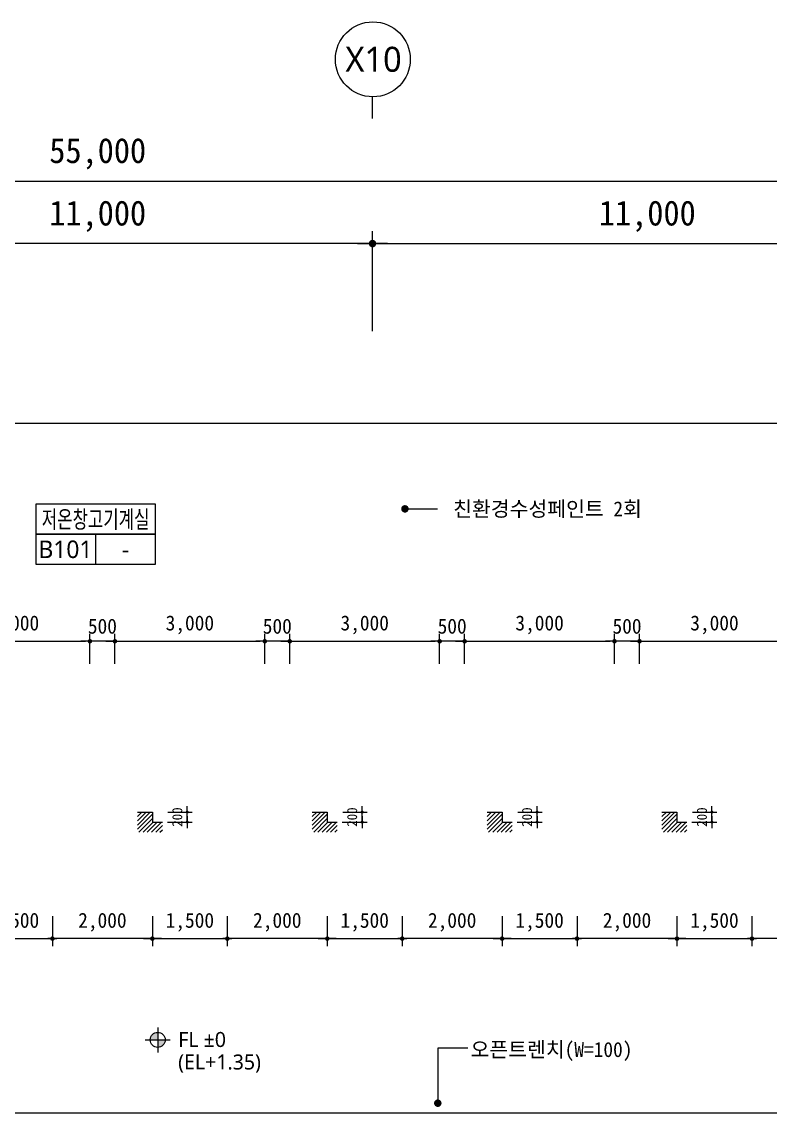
# Model space of a CAD drawing. Header units: inches. Extents: x 3675 to 732988, y -33059 to 70575.
# Drawn here: x 256344 to 271322, y 13463 to 35300 of the extents above; entities that cross this region are included whole.
import ezdxf
from ezdxf.enums import TextEntityAlignment as Align

# ---------------------------------------------------------------- set-up
doc = ezdxf.new("R2010")
doc.units = ezdxf.units.IN
doc.header["$MEASUREMENT"] = 0
doc.linetypes.add('CEN', pattern=[62, 60, -1, 0, -1])
doc.layers.get('0').update_dxf_attribs({"linetype": 'CONTINUOUS'})
for name, color, linetype, lineweight in [('A-AXIS-BUBL', 7, 'CONTINUOUS', 25), ('A-AXIS-LINE', 1, 'CEN', 15), ('A-DIMS', 7, 'CONTINUOUS', 25), ('A-MKXS-LEAD', 7, 'CONTINUOUS', 25), ('A-MKXS-TEXT1', 3, 'CONTINUOUS', 25), ('A-MKXX-NAME', 3, 'CONTINUOUS', 25), ('A-MKXX-SYMB', 7, 'CONTINUOUS', 25), ('A-XXXX-HATC', 8, 'CONTINUOUS', 18), ('A-XXXX-SYMB', 7, 'CONTINUOUS', 25), ('A-XXXX-TXT2', 3, 'CONTINUOUS', 25)]:
    doc.layers.add(name, color=color, linetype=linetype, lineweight=lineweight)
doc.styles.add('HY울릉도L', font='H2GTRE.TTF')
doc.styles.add('돋움체', font='')
doc.styles.add('맑은고딕', font='malgun.ttf')
doc.styles.get('돋움체').set_extended_font_data('DotumChe')
doc.dimstyles.new('CDIM', dxfattribs={"dimtxt": 2, "dimasz": 0.6, "dimexe": 1, "dimexo": 1, "dimgap": 1, "dimtad": 1, "dimdec": 0, "dimrnd": 0.5, "dimzin": 0, "dimdsep": 32, "dimlunit": 6, "dimtxsty": 'HY울릉도L', "dimblk1": '_CIDOT', "dimblk2": '_CIDOT', "dimsah": 1, "dimcen": 4.5, "dimclrd": 2, "dimclre": 2, "dimclrt": 7, "dimadec": 0, "dimazin": 0, "dimtfac": 1, "dimtdec": 0, "dimtix": 1, "dimtmove": 2, "dimatfit": 1, "dimldrblk": '_CIDOT', "dimfxl": 1, "dimtolj": 1, "dimtzin": 0, "dimlwd": -1, "dimarcsym": 0})

# ---------------------------------------------------------------- blocks, each defined once
blk = doc.blocks.new('_CIDOT')
at = {"color": 0, "linetype": 'ByBlock'}
blk.add_line((2, 0), (-1, 0), dxfattribs=at)
at = {"color": 0, "linetype": 'ByBlock', "const_width": 0.5}
blk.add_lwpolyline([(-0.25, 0, 1), (0.25, 0, 1)], format="xyb", close=True, dxfattribs=at)
blk = doc.blocks.new('*D317')
at = {"layer": 'A-DIMS', "lineweight": -2, "transparency": 16777216}
for p, q in [((230363, 29113), (230363, 32363)), ((285363, 29113), (285363, 32363))]:
    blk.add_line(p, q, dxfattribs=at)
at = {"layer": 'A-DIMS', "transparency": 16777216}
blk.add_line((230513, 32113), (285213, 32113), dxfattribs=at)
at = {"layer": 'A-DIMS', "transparency": 16777216, "xscale": 150, "yscale": 150, "zscale": 150, "rotation": 180}
blk.add_blockref('_CIDOT', (230363, 32113), dxfattribs=at)
at = {"layer": 'A-DIMS', "transparency": 16777216, "xscale": 150, "yscale": 150, "zscale": 150}
blk.add_blockref('_CIDOT', (285363, 32113), dxfattribs=at)
at = {"layer": 'A-DIMS', "color": 3, "transparency": 16777216, "insert": (257863, 32660), "char_height": 500, "attachment_point": 5, "style": '돋움체'}
blk.add_mtext('\\A1;55,000', dxfattribs=at)
blk = doc.blocks.new('*D314')
at = {"layer": 'A-DIMS', "lineweight": -2, "transparency": 16777216}
for p, q in [((263363, 29113), (263363, 31113)), ((274363, 29113), (274363, 31113))]:
    blk.add_line(p, q, dxfattribs=at)
at = {"layer": 'A-DIMS', "transparency": 16777216}
blk.add_line((263513, 30863), (274213, 30863), dxfattribs=at)
at = {"layer": 'A-DIMS', "transparency": 16777216, "xscale": 150, "yscale": 150, "zscale": 150, "rotation": 180}
blk.add_blockref('_CIDOT', (263363, 30863), dxfattribs=at)
at = {"layer": 'A-DIMS', "transparency": 16777216, "xscale": 150, "yscale": 150, "zscale": 150}
blk.add_blockref('_CIDOT', (274363, 30863), dxfattribs=at)
at = {"layer": 'A-DIMS', "color": 3, "transparency": 16777216, "insert": (268863, 31410), "char_height": 500, "attachment_point": 5, "style": '돋움체'}
blk.add_mtext('\\A1;11,000', dxfattribs=at)
blk = doc.blocks.new('*D315')
at = {"layer": 'A-DIMS', "lineweight": -2, "transparency": 16777216}
for p, q in [((252363, 29113), (252363, 31113)), ((263363, 29113), (263363, 31113))]:
    blk.add_line(p, q, dxfattribs=at)
at = {"layer": 'A-DIMS', "transparency": 16777216}
blk.add_line((263213, 30863), (252513, 30863), dxfattribs=at)
at = {"layer": 'A-DIMS', "transparency": 16777216, "xscale": 150, "yscale": 150, "zscale": 150, "rotation": 180}
blk.add_blockref('_CIDOT', (252363, 30863), dxfattribs=at)
at = {"layer": 'A-DIMS', "transparency": 16777216, "xscale": 150, "yscale": 150, "zscale": 150}
blk.add_blockref('_CIDOT', (263363, 30863), dxfattribs=at)
at = {"layer": 'A-DIMS', "color": 3, "transparency": 16777216, "insert": (257863, 31410), "char_height": 500, "attachment_point": 5, "style": '돋움체'}
blk.add_mtext('\\A1;11,000', dxfattribs=at)
blk = doc.blocks.new('*D682')
at = {"layer": 'A-DIMS', "lineweight": -2, "transparency": 16777216}
for p, q in [((254707, 22455), (254707, 23055)), ((257707, 22455), (257707, 23055))]:
    blk.add_line(p, q, dxfattribs=at)
at = {"layer": 'A-DIMS', "transparency": 16777216}
blk.add_line((254797, 22905), (257617, 22905), dxfattribs=at)
at = {"layer": 'A-DIMS', "transparency": 16777216, "xscale": 90, "yscale": 90, "zscale": 90, "rotation": 180}
blk.add_blockref('_CIDOT', (254707, 22905), dxfattribs=at)
at = {"layer": 'A-DIMS', "transparency": 16777216, "xscale": 90, "yscale": 90, "zscale": 90}
blk.add_blockref('_CIDOT', (257707, 22905), dxfattribs=at)
at = {"layer": 'A-DIMS', "color": 3, "transparency": 16777216, "insert": (256207, 23233), "char_height": 300, "attachment_point": 5, "style": '돋움체'}
blk.add_mtext('\\A1;3,000', dxfattribs=at)
blk = doc.blocks.new('*D683')
at = {"layer": 'A-DIMS', "lineweight": -2, "transparency": 16777216}
for p, q in [((257707, 22455), (257707, 23055)), ((258207, 22455), (258207, 23055))]:
    blk.add_line(p, q, dxfattribs=at)
at = {"layer": 'A-DIMS', "transparency": 16777216}
for p, q in [((257617, 22905), (257527, 22905)), ((258207, 22905), (257707, 22905)), ((258297, 22905), (258387, 22905))]:
    blk.add_line(p, q, dxfattribs=at)
at = {"layer": 'A-DIMS', "transparency": 16777216, "xscale": 90, "yscale": 90, "zscale": 90}
blk.add_blockref('_CIDOT', (257707, 22905), dxfattribs=at)
at = {"layer": 'A-DIMS', "transparency": 16777216, "xscale": 90, "yscale": 90, "zscale": 90, "rotation": 180}
blk.add_blockref('_CIDOT', (258207, 22905), dxfattribs=at)
at = {"layer": 'A-DIMS', "color": 3, "transparency": 16777216, "insert": (257957, 23205), "char_height": 300, "attachment_point": 5, "style": '돋움체'}
blk.add_mtext('\\A1;500', dxfattribs=at)
blk = doc.blocks.new('*D684')
at = {"layer": 'A-DIMS', "lineweight": -2, "transparency": 16777216}
for p, q in [((258207, 22455), (258207, 23055)), ((261207, 22455), (261207, 23055))]:
    blk.add_line(p, q, dxfattribs=at)
at = {"layer": 'A-DIMS', "transparency": 16777216}
blk.add_line((258297, 22905), (261117, 22905), dxfattribs=at)
at = {"layer": 'A-DIMS', "transparency": 16777216, "xscale": 90, "yscale": 90, "zscale": 90, "rotation": 180}
blk.add_blockref('_CIDOT', (258207, 22905), dxfattribs=at)
at = {"layer": 'A-DIMS', "transparency": 16777216, "xscale": 90, "yscale": 90, "zscale": 90}
blk.add_blockref('_CIDOT', (261207, 22905), dxfattribs=at)
at = {"layer": 'A-DIMS', "color": 3, "transparency": 16777216, "insert": (259707, 23233), "char_height": 300, "attachment_point": 5, "style": '돋움체'}
blk.add_mtext('\\A1;3,000', dxfattribs=at)
blk = doc.blocks.new('*D685')
at = {"layer": 'A-DIMS', "lineweight": -2, "transparency": 16777216}
for p, q in [((261207, 22455), (261207, 23055)), ((261707, 22455), (261707, 23055))]:
    blk.add_line(p, q, dxfattribs=at)
at = {"layer": 'A-DIMS', "transparency": 16777216}
for p, q in [((261117, 22905), (261027, 22905)), ((261707, 22905), (261207, 22905)), ((261797, 22905), (261887, 22905))]:
    blk.add_line(p, q, dxfattribs=at)
at = {"layer": 'A-DIMS', "transparency": 16777216, "xscale": 90, "yscale": 90, "zscale": 90}
blk.add_blockref('_CIDOT', (261207, 22905), dxfattribs=at)
at = {"layer": 'A-DIMS', "transparency": 16777216, "xscale": 90, "yscale": 90, "zscale": 90, "rotation": 180}
blk.add_blockref('_CIDOT', (261707, 22905), dxfattribs=at)
at = {"layer": 'A-DIMS', "color": 3, "transparency": 16777216, "insert": (261457, 23205), "char_height": 300, "attachment_point": 5, "style": '돋움체'}
blk.add_mtext('\\A1;500', dxfattribs=at)
blk = doc.blocks.new('*D678')
at = {"layer": 'A-DIMS', "lineweight": -2, "transparency": 16777216}
for p, q in [((261707, 22455), (261707, 23055)), ((264707, 22455), (264707, 23055))]:
    blk.add_line(p, q, dxfattribs=at)
at = {"layer": 'A-DIMS', "transparency": 16777216}
blk.add_line((261797, 22905), (264617, 22905), dxfattribs=at)
at = {"layer": 'A-DIMS', "transparency": 16777216, "xscale": 90, "yscale": 90, "zscale": 90, "rotation": 180}
blk.add_blockref('_CIDOT', (261707, 22905), dxfattribs=at)
at = {"layer": 'A-DIMS', "transparency": 16777216, "xscale": 90, "yscale": 90, "zscale": 90}
blk.add_blockref('_CIDOT', (264707, 22905), dxfattribs=at)
at = {"layer": 'A-DIMS', "color": 3, "transparency": 16777216, "insert": (263207, 23233), "char_height": 300, "attachment_point": 5, "style": '돋움체'}
blk.add_mtext('\\A1;3,000', dxfattribs=at)
blk = doc.blocks.new('*D679')
at = {"layer": 'A-DIMS', "lineweight": -2, "transparency": 16777216}
for p, q in [((264707, 22455), (264707, 23055)), ((265207, 22455), (265207, 23055))]:
    blk.add_line(p, q, dxfattribs=at)
at = {"layer": 'A-DIMS', "transparency": 16777216}
for p, q in [((264617, 22905), (264527, 22905)), ((265207, 22905), (264707, 22905)), ((265297, 22905), (265387, 22905))]:
    blk.add_line(p, q, dxfattribs=at)
at = {"layer": 'A-DIMS', "transparency": 16777216, "xscale": 90, "yscale": 90, "zscale": 90}
blk.add_blockref('_CIDOT', (264707, 22905), dxfattribs=at)
at = {"layer": 'A-DIMS', "transparency": 16777216, "xscale": 90, "yscale": 90, "zscale": 90, "rotation": 180}
blk.add_blockref('_CIDOT', (265207, 22905), dxfattribs=at)
at = {"layer": 'A-DIMS', "color": 3, "transparency": 16777216, "insert": (264957, 23205), "char_height": 300, "attachment_point": 5, "style": '돋움체'}
blk.add_mtext('\\A1;500', dxfattribs=at)
blk = doc.blocks.new('*D680')
at = {"layer": 'A-DIMS', "lineweight": -2, "transparency": 16777216}
for p, q in [((265207, 22455), (265207, 23055)), ((268207, 22455), (268207, 23055))]:
    blk.add_line(p, q, dxfattribs=at)
at = {"layer": 'A-DIMS', "transparency": 16777216}
blk.add_line((265297, 22905), (268117, 22905), dxfattribs=at)
at = {"layer": 'A-DIMS', "transparency": 16777216, "xscale": 90, "yscale": 90, "zscale": 90, "rotation": 180}
blk.add_blockref('_CIDOT', (265207, 22905), dxfattribs=at)
at = {"layer": 'A-DIMS', "transparency": 16777216, "xscale": 90, "yscale": 90, "zscale": 90}
blk.add_blockref('_CIDOT', (268207, 22905), dxfattribs=at)
at = {"layer": 'A-DIMS', "color": 3, "transparency": 16777216, "insert": (266707, 23233), "char_height": 300, "attachment_point": 5, "style": '돋움체'}
blk.add_mtext('\\A1;3,000', dxfattribs=at)
blk = doc.blocks.new('*D681')
at = {"layer": 'A-DIMS', "lineweight": -2, "transparency": 16777216}
for p, q in [((268207, 22455), (268207, 23055)), ((268707, 22455), (268707, 23055))]:
    blk.add_line(p, q, dxfattribs=at)
at = {"layer": 'A-DIMS', "transparency": 16777216}
for p, q in [((268117, 22905), (268027, 22905)), ((268707, 22905), (268207, 22905)), ((268797, 22905), (268887, 22905))]:
    blk.add_line(p, q, dxfattribs=at)
at = {"layer": 'A-DIMS', "transparency": 16777216, "xscale": 90, "yscale": 90, "zscale": 90}
blk.add_blockref('_CIDOT', (268207, 22905), dxfattribs=at)
at = {"layer": 'A-DIMS', "transparency": 16777216, "xscale": 90, "yscale": 90, "zscale": 90, "rotation": 180}
blk.add_blockref('_CIDOT', (268707, 22905), dxfattribs=at)
at = {"layer": 'A-DIMS', "color": 3, "transparency": 16777216, "insert": (268457, 23205), "char_height": 300, "attachment_point": 5, "style": '돋움체'}
blk.add_mtext('\\A1;500', dxfattribs=at)
blk = doc.blocks.new('*D686')
at = {"layer": 'A-DIMS', "lineweight": -2, "transparency": 16777216}
for p, q in [((268707, 22455), (268707, 23055)), ((271707, 22455), (271707, 23055))]:
    blk.add_line(p, q, dxfattribs=at)
at = {"layer": 'A-DIMS', "transparency": 16777216}
blk.add_line((268797, 22905), (271617, 22905), dxfattribs=at)
at = {"layer": 'A-DIMS', "transparency": 16777216, "xscale": 90, "yscale": 90, "zscale": 90, "rotation": 180}
blk.add_blockref('_CIDOT', (268707, 22905), dxfattribs=at)
at = {"layer": 'A-DIMS', "transparency": 16777216, "xscale": 90, "yscale": 90, "zscale": 90}
blk.add_blockref('_CIDOT', (271707, 22905), dxfattribs=at)
at = {"layer": 'A-DIMS', "color": 3, "transparency": 16777216, "insert": (270207, 23233), "char_height": 300, "attachment_point": 5, "style": '돋움체'}
blk.add_mtext('\\A1;3,000', dxfattribs=at)
blk = doc.blocks.new('*D700')
at = {"layer": 'A-DIMS', "lineweight": -2, "transparency": 16777216}
for p, q in [((255457, 17405), (255457, 16805)), ((256957, 17405), (256957, 16805))]:
    blk.add_line(p, q, dxfattribs=at)
at = {"layer": 'A-DIMS', "transparency": 16777216}
blk.add_line((255547, 16955), (256867, 16955), dxfattribs=at)
at = {"layer": 'A-DIMS', "transparency": 16777216, "xscale": 90, "yscale": 90, "zscale": 90, "rotation": 180}
blk.add_blockref('_CIDOT', (255457, 16955), dxfattribs=at)
at = {"layer": 'A-DIMS', "transparency": 16777216, "xscale": 90, "yscale": 90, "zscale": 90}
blk.add_blockref('_CIDOT', (256957, 16955), dxfattribs=at)
at = {"layer": 'A-DIMS', "color": 3, "transparency": 16777216, "insert": (256207, 17283), "char_height": 300, "attachment_point": 5, "style": '돋움체'}
blk.add_mtext('\\A1;1,500', dxfattribs=at)
blk = doc.blocks.new('*D702')
at = {"layer": 'A-DIMS', "lineweight": -2, "transparency": 16777216}
for p, q in [((258957, 17405), (258957, 16805)), ((260457, 17405), (260457, 16805))]:
    blk.add_line(p, q, dxfattribs=at)
at = {"layer": 'A-DIMS', "transparency": 16777216}
blk.add_line((259047, 16955), (260367, 16955), dxfattribs=at)
at = {"layer": 'A-DIMS', "transparency": 16777216, "xscale": 90, "yscale": 90, "zscale": 90, "rotation": 180}
blk.add_blockref('_CIDOT', (258957, 16955), dxfattribs=at)
at = {"layer": 'A-DIMS', "transparency": 16777216, "xscale": 90, "yscale": 90, "zscale": 90}
blk.add_blockref('_CIDOT', (260457, 16955), dxfattribs=at)
at = {"layer": 'A-DIMS', "color": 3, "transparency": 16777216, "insert": (259707, 17283), "char_height": 300, "attachment_point": 5, "style": '돋움체'}
blk.add_mtext('\\A1;1,500', dxfattribs=at)
blk = doc.blocks.new('*D703')
at = {"layer": 'A-DIMS', "lineweight": -2, "transparency": 16777216}
for p, q in [((256957, 17405), (256957, 16805)), ((258957, 17405), (258957, 16805))]:
    blk.add_line(p, q, dxfattribs=at)
at = {"layer": 'A-DIMS', "transparency": 16777216}
blk.add_line((258867, 16955), (257047, 16955), dxfattribs=at)
at = {"layer": 'A-DIMS', "transparency": 16777216, "xscale": 90, "yscale": 90, "zscale": 90, "rotation": 180}
blk.add_blockref('_CIDOT', (256957, 16955), dxfattribs=at)
at = {"layer": 'A-DIMS', "transparency": 16777216, "xscale": 90, "yscale": 90, "zscale": 90}
blk.add_blockref('_CIDOT', (258957, 16955), dxfattribs=at)
at = {"layer": 'A-DIMS', "color": 3, "transparency": 16777216, "insert": (257957, 17283), "char_height": 300, "attachment_point": 5, "style": '돋움체'}
blk.add_mtext('\\A1;2,000', dxfattribs=at)
blk = doc.blocks.new('*D704')
at = {"layer": 'A-DIMS', "lineweight": -2, "transparency": 16777216}
for p, q in [((262457, 17405), (262457, 16805)), ((263957, 17405), (263957, 16805))]:
    blk.add_line(p, q, dxfattribs=at)
at = {"layer": 'A-DIMS', "transparency": 16777216}
blk.add_line((262547, 16955), (263867, 16955), dxfattribs=at)
at = {"layer": 'A-DIMS', "transparency": 16777216, "xscale": 90, "yscale": 90, "zscale": 90, "rotation": 180}
blk.add_blockref('_CIDOT', (262457, 16955), dxfattribs=at)
at = {"layer": 'A-DIMS', "transparency": 16777216, "xscale": 90, "yscale": 90, "zscale": 90}
blk.add_blockref('_CIDOT', (263957, 16955), dxfattribs=at)
at = {"layer": 'A-DIMS', "color": 3, "transparency": 16777216, "insert": (263207, 17283), "char_height": 300, "attachment_point": 5, "style": '돋움체'}
blk.add_mtext('\\A1;1,500', dxfattribs=at)
blk = doc.blocks.new('*D705')
at = {"layer": 'A-DIMS', "lineweight": -2, "transparency": 16777216}
for p, q in [((260457, 17405), (260457, 16805)), ((262457, 17405), (262457, 16805))]:
    blk.add_line(p, q, dxfattribs=at)
at = {"layer": 'A-DIMS', "transparency": 16777216}
blk.add_line((262367, 16955), (260547, 16955), dxfattribs=at)
at = {"layer": 'A-DIMS', "transparency": 16777216, "xscale": 90, "yscale": 90, "zscale": 90, "rotation": 180}
blk.add_blockref('_CIDOT', (260457, 16955), dxfattribs=at)
at = {"layer": 'A-DIMS', "transparency": 16777216, "xscale": 90, "yscale": 90, "zscale": 90}
blk.add_blockref('_CIDOT', (262457, 16955), dxfattribs=at)
at = {"layer": 'A-DIMS', "color": 3, "transparency": 16777216, "insert": (261457, 17283), "char_height": 300, "attachment_point": 5, "style": '돋움체'}
blk.add_mtext('\\A1;2,000', dxfattribs=at)
blk = doc.blocks.new('*D706')
at = {"layer": 'A-DIMS', "lineweight": -2, "transparency": 16777216}
for p, q in [((265957, 17405), (265957, 16805)), ((267457, 17405), (267457, 16805))]:
    blk.add_line(p, q, dxfattribs=at)
at = {"layer": 'A-DIMS', "transparency": 16777216}
blk.add_line((266047, 16955), (267367, 16955), dxfattribs=at)
at = {"layer": 'A-DIMS', "transparency": 16777216, "xscale": 90, "yscale": 90, "zscale": 90, "rotation": 180}
blk.add_blockref('_CIDOT', (265957, 16955), dxfattribs=at)
at = {"layer": 'A-DIMS', "transparency": 16777216, "xscale": 90, "yscale": 90, "zscale": 90}
blk.add_blockref('_CIDOT', (267457, 16955), dxfattribs=at)
at = {"layer": 'A-DIMS', "color": 3, "transparency": 16777216, "insert": (266707, 17283), "char_height": 300, "attachment_point": 5, "style": '돋움체'}
blk.add_mtext('\\A1;1,500', dxfattribs=at)
blk = doc.blocks.new('*D707')
at = {"layer": 'A-DIMS', "lineweight": -2, "transparency": 16777216}
for p, q in [((263957, 17405), (263957, 16805)), ((265957, 17405), (265957, 16805))]:
    blk.add_line(p, q, dxfattribs=at)
at = {"layer": 'A-DIMS', "transparency": 16777216}
blk.add_line((265867, 16955), (264047, 16955), dxfattribs=at)
at = {"layer": 'A-DIMS', "transparency": 16777216, "xscale": 90, "yscale": 90, "zscale": 90, "rotation": 180}
blk.add_blockref('_CIDOT', (263957, 16955), dxfattribs=at)
at = {"layer": 'A-DIMS', "transparency": 16777216, "xscale": 90, "yscale": 90, "zscale": 90}
blk.add_blockref('_CIDOT', (265957, 16955), dxfattribs=at)
at = {"layer": 'A-DIMS', "color": 3, "transparency": 16777216, "insert": (264957, 17283), "char_height": 300, "attachment_point": 5, "style": '돋움체'}
blk.add_mtext('\\A1;2,000', dxfattribs=at)
blk = doc.blocks.new('*D708')
at = {"layer": 'A-DIMS', "lineweight": -2, "transparency": 16777216}
for p, q in [((269457, 17405), (269457, 16805)), ((270957, 17405), (270957, 16805))]:
    blk.add_line(p, q, dxfattribs=at)
at = {"layer": 'A-DIMS', "transparency": 16777216}
blk.add_line((269547, 16955), (270867, 16955), dxfattribs=at)
at = {"layer": 'A-DIMS', "transparency": 16777216, "xscale": 90, "yscale": 90, "zscale": 90, "rotation": 180}
blk.add_blockref('_CIDOT', (269457, 16955), dxfattribs=at)
at = {"layer": 'A-DIMS', "transparency": 16777216, "xscale": 90, "yscale": 90, "zscale": 90}
blk.add_blockref('_CIDOT', (270957, 16955), dxfattribs=at)
at = {"layer": 'A-DIMS', "color": 3, "transparency": 16777216, "insert": (270207, 17283), "char_height": 300, "attachment_point": 5, "style": '돋움체'}
blk.add_mtext('\\A1;1,500', dxfattribs=at)
blk = doc.blocks.new('*D709')
at = {"layer": 'A-DIMS', "lineweight": -2, "transparency": 16777216}
for p, q in [((267457, 17405), (267457, 16805)), ((269457, 17405), (269457, 16805))]:
    blk.add_line(p, q, dxfattribs=at)
at = {"layer": 'A-DIMS', "transparency": 16777216}
blk.add_line((269367, 16955), (267547, 16955), dxfattribs=at)
at = {"layer": 'A-DIMS', "transparency": 16777216, "xscale": 90, "yscale": 90, "zscale": 90, "rotation": 180}
blk.add_blockref('_CIDOT', (267457, 16955), dxfattribs=at)
at = {"layer": 'A-DIMS', "transparency": 16777216, "xscale": 90, "yscale": 90, "zscale": 90}
blk.add_blockref('_CIDOT', (269457, 16955), dxfattribs=at)
at = {"layer": 'A-DIMS', "color": 3, "transparency": 16777216, "insert": (268457, 17283), "char_height": 300, "attachment_point": 5, "style": '돋움체'}
blk.add_mtext('\\A1;2,000', dxfattribs=at)
blk = doc.blocks.new('*D711')
at = {"layer": 'A-DIMS', "lineweight": -2, "transparency": 16777216}
for p, q in [((270957, 17405), (270957, 16805)), ((272957, 17405), (272957, 16805))]:
    blk.add_line(p, q, dxfattribs=at)
at = {"layer": 'A-DIMS', "transparency": 16777216}
blk.add_line((272867, 16955), (271047, 16955), dxfattribs=at)
at = {"layer": 'A-DIMS', "transparency": 16777216, "xscale": 90, "yscale": 90, "zscale": 90, "rotation": 180}
blk.add_blockref('_CIDOT', (270957, 16955), dxfattribs=at)
at = {"layer": 'A-DIMS', "transparency": 16777216, "xscale": 90, "yscale": 90, "zscale": 90}
blk.add_blockref('_CIDOT', (272957, 16955), dxfattribs=at)
at = {"layer": 'A-DIMS', "color": 3, "transparency": 16777216, "insert": (271957, 17283), "char_height": 300, "attachment_point": 5, "style": '돋움체'}
blk.add_mtext('\\A1;2,000', dxfattribs=at)
blk = doc.blocks.new('*D719')
at = {"layer": 'A-DIMS', "lineweight": -2, "transparency": 16777216}
for p, q in [((259269, 19487), (259756, 19487)), ((259257, 19287), (259756, 19287))]:
    blk.add_line(p, q, dxfattribs=at)
at = {"layer": 'A-DIMS', "transparency": 16777216}
for p, q in [((259656, 19547), (259656, 19607)), ((259656, 19287), (259656, 19487)), ((259656, 19227), (259656, 19167))]:
    blk.add_line(p, q, dxfattribs=at)
at = {"layer": 'A-DIMS', "transparency": 16777216, "xscale": 60, "yscale": 60, "zscale": 60}
for p, rotation in [((259656, 19487), 270), ((259656, 19287), 90)]:
    blk.add_blockref('_CIDOT', p, dxfattribs=dict(at, rotation=rotation))
at = {"layer": 'A-DIMS', "color": 3, "transparency": 16777216, "insert": (259456, 19387), "char_height": 200, "attachment_point": 5, "rotation": 90, "style": '돋움체'}
blk.add_mtext('\\A1;200', dxfattribs=at)
blk = doc.blocks.new('*D720')
at = {"layer": 'A-DIMS', "lineweight": -2, "transparency": 16777216}
for p, q in [((262769, 19487), (263256, 19487)), ((262757, 19287), (263256, 19287))]:
    blk.add_line(p, q, dxfattribs=at)
at = {"layer": 'A-DIMS', "transparency": 16777216}
for p, q in [((263156, 19547), (263156, 19607)), ((263156, 19287), (263156, 19487)), ((263156, 19227), (263156, 19167))]:
    blk.add_line(p, q, dxfattribs=at)
at = {"layer": 'A-DIMS', "transparency": 16777216, "xscale": 60, "yscale": 60, "zscale": 60}
for p, rotation in [((263156, 19487), 270), ((263156, 19287), 90)]:
    blk.add_blockref('_CIDOT', p, dxfattribs=dict(at, rotation=rotation))
at = {"layer": 'A-DIMS', "color": 3, "transparency": 16777216, "insert": (262956, 19387), "char_height": 200, "attachment_point": 5, "rotation": 90, "style": '돋움체'}
blk.add_mtext('\\A1;200', dxfattribs=at)
blk = doc.blocks.new('*D721')
at = {"layer": 'A-DIMS', "lineweight": -2, "transparency": 16777216}
for p, q in [((266269, 19487), (266756, 19487)), ((266257, 19287), (266756, 19287))]:
    blk.add_line(p, q, dxfattribs=at)
at = {"layer": 'A-DIMS', "transparency": 16777216}
for p, q in [((266656, 19547), (266656, 19607)), ((266656, 19287), (266656, 19487)), ((266656, 19227), (266656, 19167))]:
    blk.add_line(p, q, dxfattribs=at)
at = {"layer": 'A-DIMS', "transparency": 16777216, "xscale": 60, "yscale": 60, "zscale": 60}
for p, rotation in [((266656, 19487), 270), ((266656, 19287), 90)]:
    blk.add_blockref('_CIDOT', p, dxfattribs=dict(at, rotation=rotation))
at = {"layer": 'A-DIMS', "color": 3, "transparency": 16777216, "insert": (266456, 19387), "char_height": 200, "attachment_point": 5, "rotation": 90, "style": '돋움체'}
blk.add_mtext('\\A1;200', dxfattribs=at)
blk = doc.blocks.new('*D722')
at = {"layer": 'A-DIMS', "lineweight": -2, "transparency": 16777216}
for p, q in [((269769, 19487), (270256, 19487)), ((269757, 19287), (270256, 19287))]:
    blk.add_line(p, q, dxfattribs=at)
at = {"layer": 'A-DIMS', "transparency": 16777216}
for p, q in [((270156, 19547), (270156, 19607)), ((270156, 19287), (270156, 19487)), ((270156, 19227), (270156, 19167))]:
    blk.add_line(p, q, dxfattribs=at)
at = {"layer": 'A-DIMS', "transparency": 16777216, "xscale": 60, "yscale": 60, "zscale": 60}
for p, rotation in [((270156, 19487), 270), ((270156, 19287), 90)]:
    blk.add_blockref('_CIDOT', p, dxfattribs=dict(at, rotation=rotation))
at = {"layer": 'A-DIMS', "color": 3, "transparency": 16777216, "insert": (269956, 19387), "char_height": 200, "attachment_point": 5, "rotation": 90, "style": '돋움체'}
blk.add_mtext('\\A1;200', dxfattribs=at)

msp = doc.modelspace()

# ---------------------------------------------------------------- hatches: boundary and pattern name
at = {"layer": 'A-XXXX-HATC'}
h = msp.add_hatch(dxfattribs=at)
h.set_pattern_fill('BRICK', color=256, scale=60.000001, style=0)
h.set_pattern_definition([(45, (146393.28, -61046.19), (-42.426407, 42.426407), [])])
h.paths.add_polyline_path([(258656.7, 19086.7), (258656.7, 19486.7), (258956.7, 19486.7), (258956.7, 19286.7), (259156.7, 19286.7), (259156.7, 19086.7)])
h = msp.add_hatch(dxfattribs=at)
h.set_pattern_fill('BRICK', color=256, scale=60.000001, style=0)
h.set_pattern_definition([(45, (149893.28, -61046.19), (-42.426407, 42.426407), [])])
h.paths.add_polyline_path([(262156.7, 19086.7), (262156.7, 19486.7), (262456.7, 19486.7), (262456.7, 19286.7), (262656.7, 19286.7), (262656.7, 19086.7)])
h = msp.add_hatch(dxfattribs=at)
h.set_pattern_fill('BRICK', color=256, scale=60.000001, style=0)
h.set_pattern_definition([(45, (153393.28, -61046.19), (-42.426407, 42.426407), [])])
h.paths.add_polyline_path([(265656.7, 19086.7), (265656.7, 19486.7), (265956.7, 19486.7), (265956.7, 19286.7), (266156.7, 19286.7), (266156.7, 19086.7)])
h = msp.add_hatch(dxfattribs=at)
h.set_pattern_fill('BRICK', color=256, scale=60.000001, style=0)
h.set_pattern_definition([(45, (156893.28, -61046.19), (-42.426407, 42.426407), [])])
h.paths.add_polyline_path([(269156.7, 19086.7), (269156.7, 19486.7), (269456.7, 19486.7), (269456.7, 19286.7), (269656.7, 19286.7), (269656.7, 19086.7)])
at = {"layer": 'A-XXXX-SYMB'}
h = msp.add_hatch(color=256, dxfattribs=at)
h.paths.add_polyline_path([(259063.5, 15079.8, 0.4142136), (258913.5, 14929.8), (259063.5, 14929.8)])
h.paths.add_polyline_path([(259213.5, 14929.8), (259063.5, 14929.8), (259063.5, 14779.8, 0.4142136)])

# ---------------------------------------------------------------- linework, layer by layer
for p, q in [((264669.8, 14762.5), (264669.8, 13662.5)), ((265269.8, 14762.5), (264669.8, 14762.5))]:
    msp.add_line(p, q)
at = {"layer": 'A-AXIS-BUBL', "ltscale": 0.2}
msp.add_line((263362.5, 33362.5), (263362.5, 33800), dxfattribs=at)
msp.add_circle((263369.9, 34550), 750, dxfattribs=at)
at = {"layer": 'A-AXIS-LINE'}
for p, q in [((285912.5, 27262.5), (228362.5, 27262.5)), ((285912.5, 13462.5), (228362.5, 13462.5))]:
    msp.add_line(p, q, dxfattribs=at)
at = {"layer": 'A-MKXS-LEAD'}
msp.add_line((264012.5, 25554.3), (264666.9, 25554.3), dxfattribs=at)
at = {"layer": 'A-MKXS-LEAD', "const_width": 75}
for points in [[(263975, 25554.3, -1), (264050, 25554.3, -1)], [(264632.3, 13662.5, -1), (264707.3, 13662.5, -1)]]:
    msp.add_lwpolyline(points, format="xyb", close=True, dxfattribs=at)
at = {"layer": 'A-MKXX-SYMB'}
msp.add_line((257821.4, 25045.6), (257821.4, 24445.6), dxfattribs=at)
for points in [[(256621.4, 25045.6), (259021.4, 25045.6), (259021.4, 25645.6), (256621.4, 25645.6)], [(256621.4, 24445.6), (259021.4, 24445.6), (259021.4, 25045.6), (256621.4, 25045.6)]]:
    msp.add_lwpolyline(points, close=True, dxfattribs=at)
at = {"layer": 'A-XXXX-SYMB'}
for p, q in [((259063.5, 15179.8), (259063.5, 14679.8)), ((258813.5, 14929.8), (259313.5, 14929.8))]:
    msp.add_line(p, q, dxfattribs=at)
for points in [[(258656.7, 19486.7), (258806.7, 19486.7), (258956.7, 19486.7), (258956.7, 19286.7), (259156.7, 19286.7)], [(262156.7, 19486.7), (262306.7, 19486.7), (262456.7, 19486.7), (262456.7, 19286.7), (262656.7, 19286.7)], [(265656.7, 19486.7), (265806.7, 19486.7), (265956.7, 19486.7), (265956.7, 19286.7), (266156.7, 19286.7)], [(269156.7, 19486.7), (269306.7, 19486.7), (269456.7, 19486.7), (269456.7, 19286.7), (269656.7, 19286.7)]]:
    msp.add_lwpolyline(points, dxfattribs=at)
msp.add_circle((259063.5, 14929.8), 150, dxfattribs=at)

# ---------------------------------------------------------------- texts
at = {"layer": 'A-MKXS-TEXT1', "style": '돋움체'}
msp.add_text('오픈트렌치(W=100)', height=300, dxfattribs=at).set_placement((265325.6, 14736.3), align=Align.MIDDLE_LEFT)
at = {"layer": 'A-MKXX-NAME', "style": '맑은고딕', "width": 0.7}
msp.add_text('저온창고기계실', height=350, dxfattribs=at).set_placement((257821.4, 25345.6), align=Align.MIDDLE_CENTER)
at = {"layer": 'A-MKXX-NAME', "style": '맑은고딕'}
for s, p in [('B101', (257217.6, 24745.6)), ('-', (258417.6, 24745.6))]:
    msp.add_text(s, height=350, dxfattribs=at).set_placement(p, align=Align.MIDDLE_CENTER)
at = {"layer": 'A-XXXX-TXT2', "ltscale": 0.2, "style": '맑은고딕'}
msp.add_text('X10', height=500, dxfattribs=at).set_placement((263383.8, 34550.3), align=Align.MIDDLE_CENTER)
at = {"layer": 'A-XXXX-TXT2'}
for s, style, p in [('친환경수성페인트 2회', '돋움체', (264978.5, 25554.3)), ('FL %%P0', '맑은고딕', (259474, 14936.8)), ('(EL+1.35)', '맑은고딕', (259474, 14486.8))]:
    msp.add_text(s, height=300, dxfattribs=dict(at, style=style)).set_placement(p, align=Align.MIDDLE_LEFT)

# ---------------------------------------------------------------- dimensions: what is measured, and where the dimension line sits
at = {"layer": 'A-DIMS'}
for base, p1, p2, override, picture, middle in [((285362.5, 32112.5), (230362.5, 28862.5), (285362.5, 28862.5), {"dimscale": 250, "dimtxsty": '돋움체', "dimclrd": 256, "dimclre": 256, "dimclrt": 3}, '*D317', (257862.5, 32660.1)), ((274362.5, 30862.5), (263362.5, 28862.5), (274362.5, 28862.5), {"dimscale": 250, "dimtxsty": '돋움체', "dimclrd": 256, "dimclre": 256, "dimclrt": 3}, '*D314', (268862.5, 31410.1)), ((257706.7, 22904.6), (254706.7, 22304.6), (257706.7, 22304.6), {"dimscale": 150, "dimtxsty": '돋움체', "dimclrd": 256, "dimclre": 256, "dimclrt": 3}, '*D682', (256206.7, 23233.2)), ((261206.7, 22904.6), (258206.7, 22304.6), (261206.7, 22304.6), {"dimscale": 150, "dimtxsty": '돋움체', "dimclrd": 256, "dimclre": 256, "dimclrt": 3}, '*D684', (259706.7, 23233.2)), ((264706.7, 22904.6), (261706.7, 22304.6), (264706.7, 22304.6), {"dimscale": 150, "dimtxsty": '돋움체', "dimclrd": 256, "dimclre": 256, "dimclrt": 3}, '*D678', (263206.7, 23233.2)), ((268206.7, 22904.6), (265206.7, 22304.6), (268206.7, 22304.6), {"dimscale": 150, "dimtxsty": '돋움체', "dimclrd": 256, "dimclre": 256, "dimclrt": 3}, '*D680', (266706.7, 23233.2)), ((271706.7, 22904.6), (268706.7, 22304.6), (271706.7, 22304.6), {"dimscale": 150, "dimtxsty": '돋움체', "dimclrd": 256, "dimclre": 256, "dimclrt": 3}, '*D686', (270206.7, 23233.2)), ((256956.7, 16954.6), (255456.7, 17554.6), (256956.7, 17554.6), {"dimscale": 150, "dimtxsty": '돋움체', "dimclrd": 256, "dimclre": 256, "dimclrt": 3}, '*D700', (256206.7, 17283.2)), ((260456.7, 16954.6), (258956.7, 17554.6), (260456.7, 17554.6), {"dimscale": 150, "dimtxsty": '돋움체', "dimclrd": 256, "dimclre": 256, "dimclrt": 3}, '*D702', (259706.7, 17283.2)), ((263956.7, 16954.6), (262456.7, 17554.6), (263956.7, 17554.6), {"dimscale": 150, "dimtxsty": '돋움체', "dimclrd": 256, "dimclre": 256, "dimclrt": 3}, '*D704', (263206.7, 17283.2)), ((267456.7, 16954.6), (265956.7, 17554.6), (267456.7, 17554.6), {"dimscale": 150, "dimtxsty": '돋움체', "dimclrd": 256, "dimclre": 256, "dimclrt": 3}, '*D706', (266706.7, 17283.2)), ((270956.7, 16954.6), (269456.7, 17554.6), (270956.7, 17554.6), {"dimscale": 150, "dimtxsty": '돋움체', "dimclrd": 256, "dimclre": 256, "dimclrt": 3}, '*D708', (270206.7, 17283.2))]:
    dim = msp.add_linear_dim(base=base, p1=p1, p2=p2, dimstyle='CDIM', override=override, dxfattribs=at)
    dim.commit()
    dim.dimension.update_dxf_attribs({"geometry": picture, "text_midpoint": middle})
for base, p1, p2, angle, override, picture, middle in [((252362.5, 30862.5), (263362.5, 28862.5), (252362.5, 28862.5), 180, {"dimscale": 250, "dimtxsty": '돋움체', "dimclrd": 256, "dimclre": 256, "dimclrt": 3}, '*D315', (257862.5, 31410.1)), ((257706.7, 22904.6), (258206.7, 22304.6), (257706.7, 22304.6), 180, {"dimscale": 150, "dimtxsty": '돋움체', "dimclrd": 256, "dimclre": 256, "dimclrt": 3}, '*D683', (257956.7, 23204.8)), ((261206.7, 22904.6), (261706.7, 22304.6), (261206.7, 22304.6), 180, {"dimscale": 150, "dimtxsty": '돋움체', "dimclrd": 256, "dimclre": 256, "dimclrt": 3}, '*D685', (261456.7, 23204.8)), ((264706.7, 22904.6), (265206.7, 22304.6), (264706.7, 22304.6), 180, {"dimscale": 150, "dimtxsty": '돋움체', "dimclrd": 256, "dimclre": 256, "dimclrt": 3}, '*D679', (264956.7, 23204.8)), ((268206.7, 22904.6), (268706.7, 22304.6), (268206.7, 22304.6), 180, {"dimscale": 150, "dimtxsty": '돋움체', "dimclrd": 256, "dimclre": 256, "dimclrt": 3}, '*D681', (268456.7, 23204.8)), ((259655.7, 19486.7), (259156.7, 19286.7), (259168.9, 19486.7), 90, {"dimscale": 100, "dimtxsty": '돋움체', "dimclrd": 256, "dimclre": 256, "dimclrt": 3}, '*D719', (259455.6, 19386.7)), ((263155.7, 19486.7), (262656.7, 19286.7), (262668.9, 19486.7), 90, {"dimscale": 100, "dimtxsty": '돋움체', "dimclrd": 256, "dimclre": 256, "dimclrt": 3}, '*D720', (262955.6, 19386.7)), ((266655.7, 19486.7), (266156.7, 19286.7), (266168.9, 19486.7), 90, {"dimscale": 100, "dimtxsty": '돋움체', "dimclrd": 256, "dimclre": 256, "dimclrt": 3}, '*D721', (266455.6, 19386.7)), ((270155.7, 19486.7), (269656.7, 19286.7), (269668.9, 19486.7), 90, {"dimscale": 100, "dimtxsty": '돋움체', "dimclrd": 256, "dimclre": 256, "dimclrt": 3}, '*D722', (269955.6, 19386.7)), ((256956.7, 16954.6), (258956.7, 17554.6), (256956.7, 17554.6), 180, {"dimscale": 150, "dimtxsty": '돋움체', "dimclrd": 256, "dimclre": 256, "dimclrt": 3}, '*D703', (257956.7, 17283.2)), ((260456.7, 16954.6), (262456.7, 17554.6), (260456.7, 17554.6), 180, {"dimscale": 150, "dimtxsty": '돋움체', "dimclrd": 256, "dimclre": 256, "dimclrt": 3}, '*D705', (261456.7, 17283.2)), ((263956.7, 16954.6), (265956.7, 17554.6), (263956.7, 17554.6), 180, {"dimscale": 150, "dimtxsty": '돋움체', "dimclrd": 256, "dimclre": 256, "dimclrt": 3}, '*D707', (264956.7, 17283.2)), ((267456.7, 16954.6), (269456.7, 17554.6), (267456.7, 17554.6), 180, {"dimscale": 150, "dimtxsty": '돋움체', "dimclrd": 256, "dimclre": 256, "dimclrt": 3}, '*D709', (268456.7, 17283.2)), ((270956.7, 16954.6), (272956.7, 17554.6), (270956.7, 17554.6), 180, {"dimscale": 150, "dimtxsty": '돋움체', "dimclrd": 256, "dimclre": 256, "dimclrt": 3}, '*D711', (271956.7, 17283.2))]:
    dim = msp.add_linear_dim(base=base, p1=p1, p2=p2, angle=angle, dimstyle='CDIM', override=override, dxfattribs=at)
    dim.commit()
    dim.dimension.update_dxf_attribs({"geometry": picture, "text_midpoint": middle})

doc.saveas('drawing.dxf')
